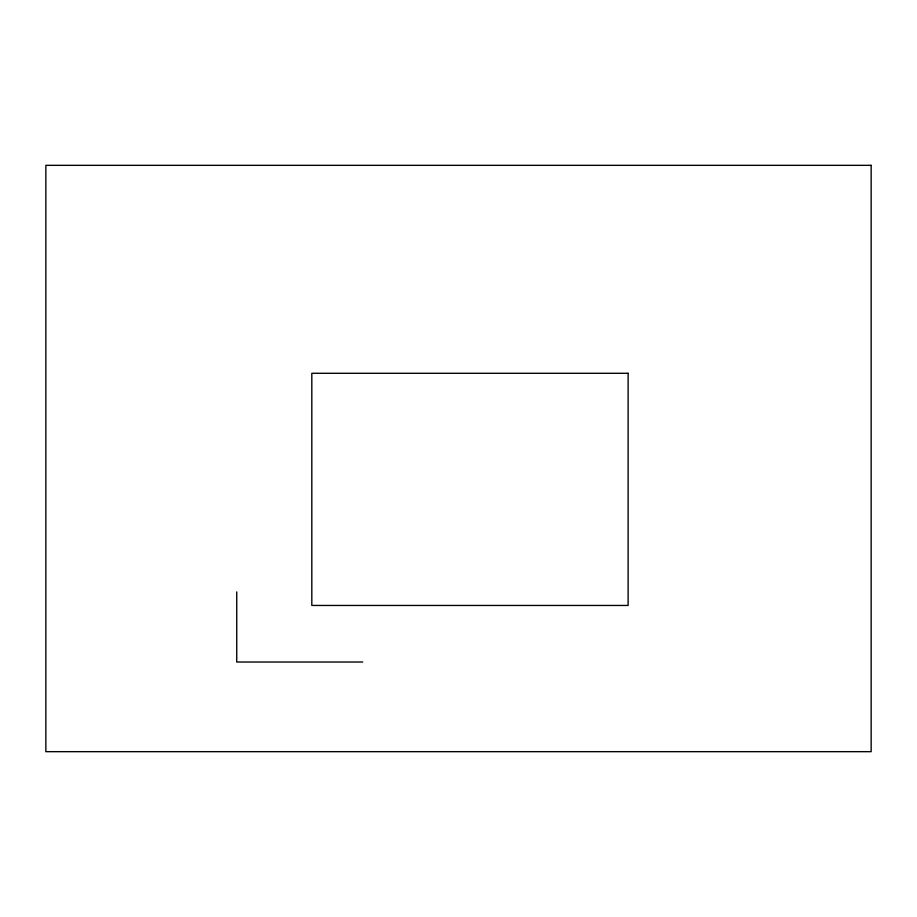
<?xml version="1.0" encoding="UTF-8"?>
<svg xmlns="http://www.w3.org/2000/svg" width="917" height="917" viewBox="0 0 917 917"><rect width="100%" height="100%" fill="white"/><g stroke="black" fill="none" stroke-linecap="round" stroke-linejoin="round"><path stroke-width="1.38" d="M362.708 662.017L236.735 662.017L236.735 591.901M871.15 165.335L45.85 165.335L45.85 751.665L871.15 751.665L871.15 165.335M628.122 373.288L311.814 373.288L311.814 605.449L628.122 605.449L628.122 373.288"/></g></svg>
